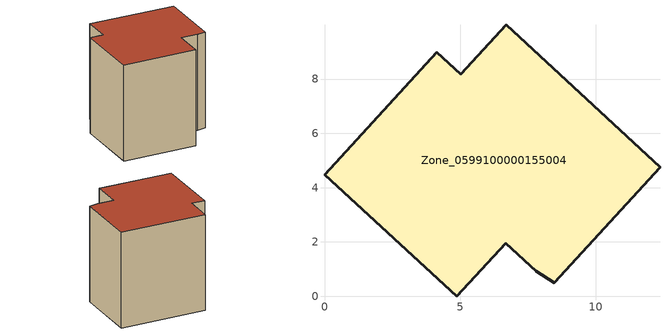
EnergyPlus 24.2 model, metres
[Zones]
Zone_0599100000155004
 floor ground (C_G): 4.88,0 0,4.48 4.13,8.98 5.02,8.17 6.69,10 12.36,4.74 8.46,0.5 7.8,0.91 6.67,1.95 z0
 wall outside (C_F): 5.02,8.17 4.13,8.98 0,4.48 4.88,0 6.67,1.95 7.8,0.91 8.46,0.5 12.36,4.74 6.69,10 5.02,8.17 z0:8.68
 roof outside (C_R): 8.46,0.5 12.36,4.74 6.69,10 5.02,8.17 4.13,8.98 0,4.48 4.88,0 6.67,1.95 7.8,0.91 z8.68
[BUILDING]
Pand.0599100000155004: North Axis=0; Terrain=City; Loads Convergence Tolerance Value=0.04; Temperature Convergence Tolerance Value=0.4; Solar Distribution=FullExterior; Maximum Number of Warmup Days=25; Minimum Number of Warmup Days=1
[Site:Location]
Rotterdam.The.Hague.AP_ZH_NLD Design_Conditions: Latitude=51.96; Longitude=4.45; Time Zone=1; Elevation=-4.5
[SITE:GROUNDTEMPERATURE:BUILDINGSURFACE]
18, 18, 18, 18, 18, 18, 18, 18, 18, 18, 18, 18
[MATERIAL] Thermal Absorptance=0.9; Solar Absorptance=0.7; Visible Absorptance=0.7
Name | Roughness | Thickness | Conductivity | Density | Specific Heat
G.TC.1975-1991 | MediumSmooth | 0.15 | 0.288461 | 540 | 1210
F.TC.1975-1991 | Rough | 0.3 | 0.230769 | 1920 | 840
R.TC.1975-1991 | MediumRough | 0.2 | 0.153846 | 1500 | 1000
[CONSTRUCTION]
C_G: G.TC.1975-1991
C_F: F.TC.1975-1991
C_R: R.TC.1975-1991
[ZONE]
Zone_0599100000155004: Type=1; Multiplier=1; Ceiling Height=Autocalculate; Volume=Autocalculate; Floor Area=autocalculate; Part of Total Floor Area=Yes
[ZONEINFILTRATION:DESIGNFLOWRATE]
Infil_Zone_0599100000155004: Zone or ZoneList or Space or SpaceList=Zone_0599100000155004; Schedule=AlwaysOn; Design Flow Rate Calculation Method=Flow/Area; Flow Rate per Floor Area=0.003; Constant Term Coefficient=1; Temperature Term Coefficient=0; Velocity Term Coefficient=0; Velocity Squared Term Coefficient=0
[HVACTEMPLATE:ZONE:IDEALLOADSAIRSYSTEM]
Zone_0599100000155004: Maximum Heating Supply Air Temperature=50; Minimum Cooling Supply Air Temperature=13; Maximum Heating Supply Air Humidity Ratio=0.0156; Minimum Cooling Supply Air Humidity Ratio=0.0077; Heating Limit=NoLimit; Cooling Limit=NoLimit; Dehumidification Control Type=ConstantSensibleHeatRatio; Cooling Sensible Heat Ratio=0.7; Dehumidification Setpoint=60; Humidification Control Type=None; Humidification Setpoint=30; Outdoor Air Method=None; Outdoor Air Flow Rate per Person=0.00944; Outdoor Air Flow Rate per Zone Floor Area=0; Outdoor Air Flow Rate per Zone=0; Demand Controlled Ventilation Type=None; Outdoor Air Economizer Type=NoEconomizer; Heat Recovery Type=None; Sensible Heat Recovery Effectiveness=0.7; Latent Heat Recovery Effectiveness=0.65
[ZONECONTROL:THERMOSTAT]
ThermostatControl_Zone_0599100000155004: Zone or ZoneList=Zone_0599100000155004; Control Type Schedule=DualSetpointControlType; Control 1=Thermostat_Zone_0599100000155004; Temperature Difference Between Cutout And Setpoint=0
[THERMOSTATSETPOINT:DUALSETPOINT]
Thermostat_Zone_0599100000155004: Heating Setpoint Temperature Schedule=HeatingSetpoint_Zone_0599100000155004; Cooling Setpoint Temperature Schedule=CoolingSetpoint_Zone_0599100000155004
[SCHEDULE:COMPACT]
HeatingSetpoint_Zone_0599100000155004: Through: 12/31, For: AllDays, Until: 24:00, 21
CoolingSetpoint_Zone_0599100000155004: Through: 12/31, For: AllDays, Until: 24:00, 24
DualSetpointControlType: Through: 12/31, For: AllDays, Until: 24:00, 4
AlwaysOn: Through: 12/31, For: AllDays, Until: 24:00, 1
